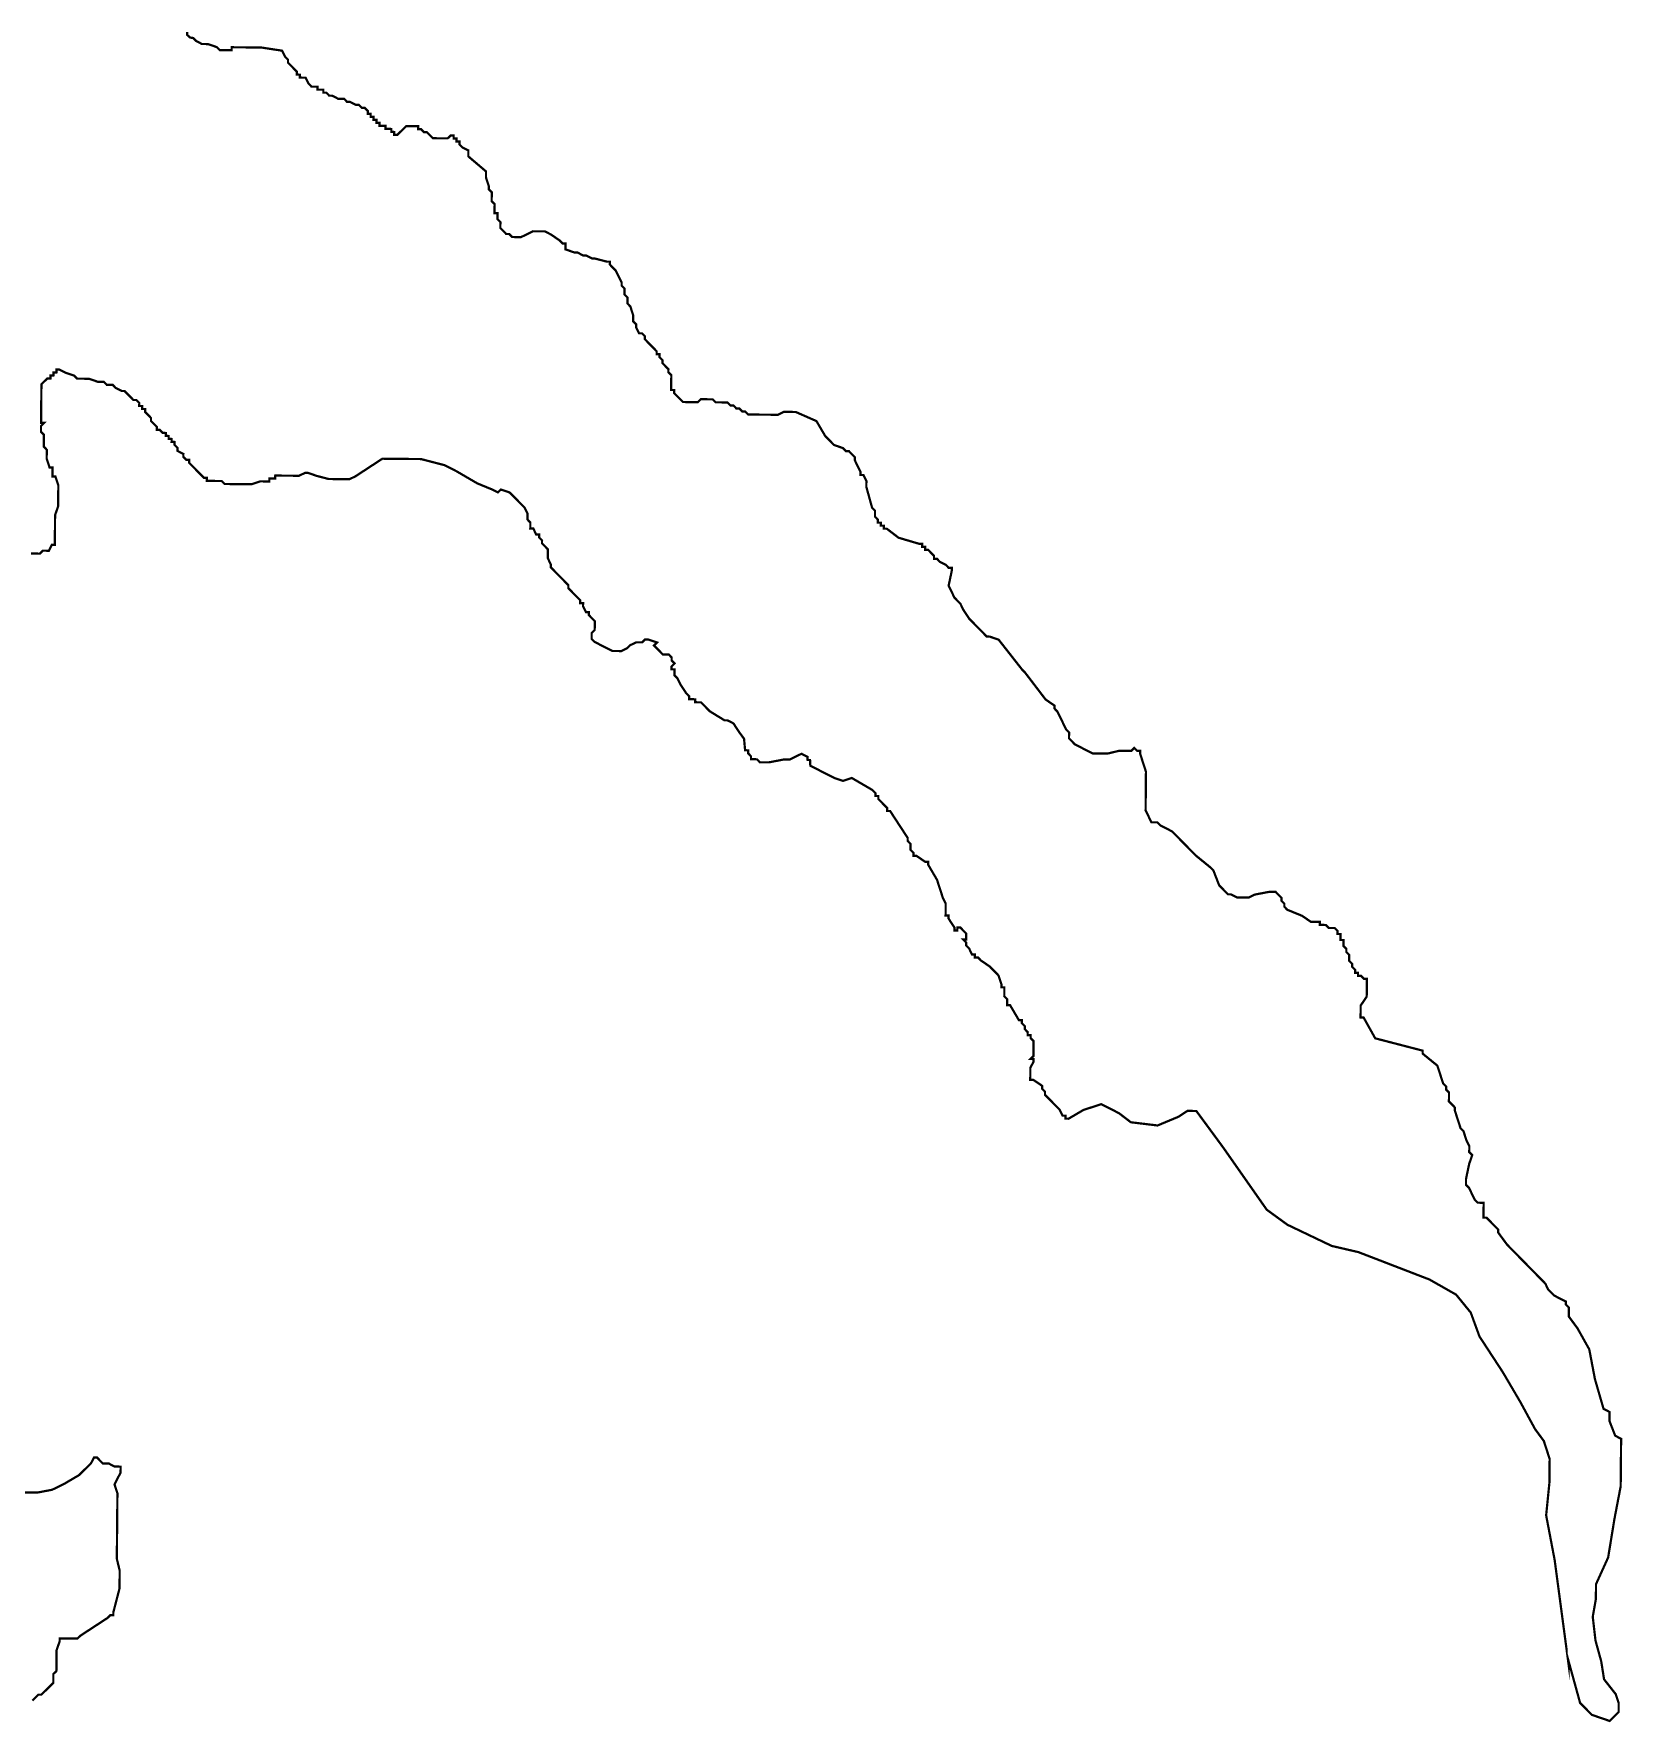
# Model space of a CAD drawing. Header units: metres. Extents: x 290190 to 339802, y 1811045 to 1991312.
# Drawn here: x 296267 to 298410, y 1977769 to 1980047 of the extents above; entities that cross this region are included whole.
import ezdxf

# ---------------------------------------------------------------- set-up
doc = ezdxf.new("R2010")
doc.units = ezdxf.units.M
doc.header["$MEASUREMENT"] = 0
doc.layers.add('HAZARDS LINE', color=1, linetype='Continuous')

msp = doc.modelspace()

# ---------------------------------------------------------------- linework, layer by layer
at = {"layer": 'HAZARDS LINE', "lineweight": 18}
for points in [[(296263.0994539559, 1979345.382935047, 3.006254924066656, 3.006254924066656, 0), (296275.1230510771, 1979345.272843599, 3.006254924066656, 3.006254924066656, 0), (296279.167591989, 1979349.24465251, 3.006254924066656, 3.006254924066656, 0), (296287.1833512485, 1979349.171257973, 3.006254924066656, 3.006254924066656, 0), (296291.2645951509, 1979357.151572943, 3.006254924066656, 3.006254924066656, 0), (296295.2725165188, 1979357.114875078, 3.006254924066656, 3.006254924066656, 0), (296295.6395468414, 1979397.199934006, 3.006254924066656, 3.006254924066656, 0), (296299.7574938238, 1979409.188754797, 3.006254924066656, 3.006254924066656, 0), (296300.0144150555, 1979437.248296261, 3.006254924066656, 3.006254924066656, 0), (296296.1166862547, 1979449.310510635, 3.006254924066656, 3.006254924066656, 0), (296292.1087648869, 1979449.3472085, 3.006254924066656, 3.006254924066656, 0), (296292.2188739777, 1979461.37272644, 3.006254924066656, 3.006254924066656, 0), (296288.2110361457, 1979461.409423351, 3.006254924066656, 3.006254924066656, 0), (296284.3132238388, 1979473.47163868, 3.006254924066656, 3.006254924066656, 0), (296284.4233329296, 1979485.497156382, 3.006254924066656, 3.006254924066656, 0), (296280.452198118, 1979489.542359114, 3.006254924066656, 3.006254924066656, 0), (296280.5990102291, 1979505.576382637, 3.006254924066656, 3.006254924066656, 0), (296276.6278753877, 1979509.621585369, 3.006254924066656, 3.006254924066656, 0), (296276.7012814283, 1979517.63859725, 3.006254924066656, 3.006254924066656, 0), (296280.7458223701, 1979521.610406399, 3.006254924066656, 3.006254924066656, 0), (296276.7379844785, 1979521.64710331, 3.006254924066656, 3.006254924066656, 0), (296277.2151238918, 1979573.757679939, 3.006254924066656, 3.006254924066656, 0), (296285.3042056859, 1979581.701297998, 3.006254924066656, 3.006254924066656, 0), (296289.3121270835, 1979581.664600372, 3.006254924066656, 3.006254924066656, 0), (296289.3488301337, 1979585.673106194, 3.006254924066656, 3.006254924066656, 0), (296293.3566679657, 1979585.636409283, 3.006254924066656, 3.006254924066656, 0), (296293.393370986, 1979589.644915104, 3.006254924066656, 3.006254924066656, 0), (296297.4012923539, 1979589.608217239, 3.006254924066656, 3.006254924066656, 0), (296297.437995404, 1979593.616723299, 3.006254924066656, 3.006254924066656, 0), (296301.4458332956, 1979593.580026388, 3.006254924066656, 3.006254924066656, 0), (296309.4248894751, 1979589.498125792, 3.006254924066656, 3.006254924066656, 0), (296321.411783576, 1979585.379528522, 3.006254924066656, 3.006254924066656, 0), (296325.3829184175, 1979581.33432579, 3.006254924066656, 3.006254924066656, 0), (296341.4144368768, 1979581.187536478, 3.006254924066656, 3.006254924066656, 0), (296353.4013309777, 1979577.068938971, 3.006254924066656, 3.006254924066656, 0), (296361.4170902371, 1979576.995544434, 3.006254924066656, 3.006254924066656, 0), (296365.3882250488, 1979572.950341702, 3.006254924066656, 3.006254924066656, 0), (296373.4039843082, 1979572.876947165, 3.006254924066656, 3.006254924066656, 0), (296377.375202626, 1979568.83174324, 3.006254924066656, 3.006254924066656, 0), (296385.354175359, 1979564.749843597, 3.006254924066656, 3.006254924066656, 0), (296389.3620967269, 1979564.713145971, 3.006254924066656, 3.006254924066656, 0), (296393.3332315981, 1979560.667943239, 3.006254924066656, 3.006254924066656, 0), (296397.3044499159, 1979556.622739553, 3.006254924066656, 3.006254924066656, 0), (296401.2755847871, 1979552.577536821, 3.006254924066656, 3.006254924066656, 0), (296405.2834226191, 1979552.540839911, 3.006254924066656, 3.006254924066656, 0), (296409.2546409369, 1979548.495636463, 3.006254924066656, 3.006254924066656, 0), (296409.2179379165, 1979544.487130642, 3.006254924066656, 3.006254924066656, 0), (296413.2257758081, 1979544.450433731, 3.006254924066656, 3.006254924066656, 0), (296413.1890727878, 1979540.441927671, 3.006254924066656, 3.006254924066656, 0), (296417.1969941556, 1979540.405229807, 3.006254924066656, 3.006254924066656, 0), (296417.1602911055, 1979536.396723986, 3.006254924066656, 3.006254924066656, 0), (296425.1025608182, 1979528.306318283, 3.006254924066656, 3.006254924066656, 0), (296425.0658577681, 1979524.297812462, 3.006254924066656, 3.006254924066656, 0), (296429.0370761156, 1979520.252609015, 3.006254924066656, 3.006254924066656, 0), (296433.0082109272, 1979516.207406044, 3.006254924066656, 3.006254924066656, 0), (296432.9715079069, 1979512.198900223, 3.006254924066656, 3.006254924066656, 0), (296436.9794293046, 1979512.162202597, 3.006254924066656, 3.006254924066656, 0), (296440.9505641162, 1979508.116999626, 3.006254924066656, 3.006254924066656, 0), (296444.958401978, 1979508.080302715, 3.006254924066656, 3.006254924066656, 0), (296444.9216989279, 1979504.071796894, 3.006254924066656, 3.006254924066656, 0), (296448.9296203256, 1979504.035099268, 3.006254924066656, 3.006254924066656, 0), (296448.8929173052, 1979500.026593447, 3.006254924066656, 3.006254924066656, 0), (296452.900755167, 1979499.989896536, 3.006254924066656, 3.006254924066656, 0), (296452.8640521169, 1979495.981390476, 3.006254924066656, 3.006254924066656, 0), (296456.8719735146, 1979495.944692612, 3.006254924066656, 3.006254924066656, 0), (296456.8352704644, 1979491.93618679, 3.006254924066656, 3.006254924066656, 0), (296460.8064053357, 1979487.890984058, 3.006254924066656, 3.006254924066656, 0), (296460.7697022855, 1979483.882478237, 3.006254924066656, 3.006254924066656, 0), (296468.7487585247, 1979479.800577879, 3.006254924066656, 3.006254924066656, 0), (296468.7120555043, 1979475.792071819, 3.006254924066656, 3.006254924066656, 0), (296472.683190316, 1979471.746869087, 3.006254924066656, 3.006254924066656, 0), (296476.6911116838, 1979471.710171461, 3.006254924066656, 3.006254924066656, 0), (296476.6544086635, 1979467.701665401, 3.006254924066656, 3.006254924066656, 0), (296484.5966783166, 1979459.611259937, 3.006254924066656, 3.006254924066656, 0), (296488.5678966641, 1979455.566056252, 3.006254924066656, 3.006254924066656, 0), (296492.5390315056, 1979451.520853519, 3.006254924066656, 3.006254924066656, 0), (296496.5102498531, 1979447.475649595, 3.006254924066656, 3.006254924066656, 0), (296500.5180877149, 1979447.438952684, 3.006254924066656, 3.006254924066656, 0), (296500.4813846946, 1979443.430446863, 3.006254924066656, 3.006254924066656, 0), (296520.5207410455, 1979443.246960878, 3.006254924066656, 3.006254924066656, 0), (296524.4918758869, 1979439.201758146, 3.006254924066656, 3.006254924066656, 0), (296560.5627507269, 1979438.871482849, 3.006254924066656, 3.006254924066656, 0), (296572.6230508983, 1979442.769897223, 3.006254924066656, 3.006254924066656, 0), (296584.6466480196, 1979442.659805536, 3.006254924066656, 3.006254924066656, 0), (296584.6833510399, 1979446.668311357, 3.006254924066656, 3.006254924066656, 0), (296592.6991102695, 1979446.594916821, 3.006254924066656, 3.006254924066656, 0), (296592.7358132899, 1979450.60342288, 3.006254924066656, 3.006254924066656, 0), (296624.7987667322, 1979450.309845209, 3.006254924066656, 3.006254924066656, 0), (296632.8512290418, 1979454.244956493, 3.006254924066656, 3.006254924066656, 0), (296636.8590669334, 1979454.208259583, 3.006254924066656, 3.006254924066656, 0), (296648.8460445106, 1979450.089661598, 3.006254924066656, 3.006254924066656, 0), (296664.8407764435, 1979445.934366941, 3.006254924066656, 3.006254924066656, 0), (296692.8958920836, 1979445.67748642, 3.006254924066656, 3.006254924066656, 0), (296700.9483543038, 1979449.612597704, 3.006254924066656, 3.006254924066656, 0), (296737.239363879, 1979473.333358765, 3.006254924066656, 3.006254924066656, 0), (296789.3417572081, 1979472.856294155, 3.006254924066656, 3.006254924066656, 0), (296821.3313046098, 1979464.545704603, 3.006254924066656, 3.006254924066656, 0), (296837.2893335521, 1979456.381904602, 3.006254924066656, 3.006254924066656, 0), (296865.1976370215, 1979440.09100008, 3.006254924066656, 3.006254924066656, 0), (296885.163587302, 1979431.890502453, 3.006254924066656, 3.006254924066656, 0), (296893.1426434815, 1979427.808602095, 3.006254924066656, 3.006254924066656, 0), (296897.1871844232, 1979431.780411005, 3.006254924066656, 3.006254924066656, 0), (296909.1740784943, 1979427.661813498, 3.006254924066656, 3.006254924066656, 0), (296913.1452968419, 1979423.616609812, 3.006254924066656, 3.006254924066656, 0), (296921.087650001, 1979415.526203632, 3.006254924066656, 3.006254924066656, 0), (296929.0299196839, 1979407.43579793, 3.006254924066656, 3.006254924066656, 0), (296932.9644350111, 1979399.382088423, 3.006254924066656, 3.006254924066656, 0), (296932.8910289407, 1979391.365076542, 3.006254924066656, 3.006254924066656, 0), (296936.8621637821, 1979387.31987381, 3.006254924066656, 3.006254924066656, 0), (296936.7887577116, 1979379.302861929, 3.006254924066656, 3.006254924066656, 0), (296940.7966791093, 1979379.266164064, 3.006254924066656, 3.006254924066656, 0), (296944.7311109006, 1979371.212455511, 3.006254924066656, 3.006254924066656, 0), (296948.7389487922, 1979371.1757586, 3.006254924066656, 3.006254924066656, 0), (296948.7022457719, 1979367.167252779, 3.006254924066656, 3.006254924066656, 0), (296952.6734640896, 1979363.122049093, 3.006254924066656, 3.006254924066656, 0), (296952.6367610693, 1979359.113543272, 3.006254924066656, 3.006254924066656, 0), (296956.6078958809, 1979355.06834054, 3.006254924066656, 3.006254924066656, 0), (296960.5791141987, 1979351.023136854, 3.006254924066656, 3.006254924066656, 0), (296960.4690051079, 1979338.997619152, 3.006254924066656, 3.006254924066656, 0), (296964.403436929, 1979330.94391036, 3.006254924066656, 3.006254924066656, 0), (296964.3667339087, 1979326.935404539, 3.006254924066656, 3.006254924066656, 0), (296968.3378687501, 1979322.890201807, 3.006254924066656, 3.006254924066656, 0), (296972.3090870976, 1979318.84499836, 3.006254924066656, 3.006254924066656, 0), (296988.1937091947, 1979302.664102554, 3.006254924066656, 3.006254924066656, 0), (296988.1570061743, 1979298.655596495, 3.006254924066656, 3.006254924066656, 0), (296992.1282244921, 1979294.610393047, 3.006254924066656, 3.006254924066656, 0), (297000.0705776513, 1979286.519986868, 3.006254924066656, 3.006254924066656, 0), (297004.0417124927, 1979282.474784136, 3.006254924066656, 3.006254924066656, 0), (297004.0050094724, 1979278.466278076, 3.006254924066656, 3.006254924066656, 0), (297008.0128473639, 1979278.429581165, 3.006254924066656, 3.006254924066656, 0), (297007.9761443138, 1979274.421075344, 3.006254924066656, 3.006254924066656, 0), (297011.910659641, 1979266.367365837, 3.006254924066656, 3.006254924066656, 0), (297015.9184975326, 1979266.330668926, 3.006254924066656, 3.006254924066656, 0), (297015.8817944825, 1979262.322163105, 3.006254924066656, 3.006254924066656, 0), (297019.85301283, 1979258.276959181, 3.006254924066656, 3.006254924066656, 0), (297023.8241476417, 1979254.231756449, 3.006254924066656, 3.006254924066656, 0), (297023.7140385509, 1979242.206238747, 3.006254924066656, 3.006254924066656, 0), (297019.6694976687, 1979238.234429836, 3.006254924066656, 3.006254924066656, 0), (297019.5960915983, 1979230.217417955, 3.006254924066656, 3.006254924066656, 0), (297023.5672264397, 1979226.172215223, 3.006254924066656, 3.006254924066656, 0), (297031.5462826192, 1979222.090314865, 3.006254924066656, 3.006254924066656, 0), (297047.5043115616, 1979213.926514626, 3.006254924066656, 3.006254924066656, 0), (297059.5279921889, 1979213.816422224, 3.006254924066656, 3.006254924066656, 0), (297067.5803709328, 1979217.751534224, 3.006254924066656, 3.006254924066656, 0), (297071.624995321, 1979221.723342657, 3.006254924066656, 3.006254924066656, 0), (297079.6774576306, 1979225.658453941, 3.006254924066656, 3.006254924066656, 0), (297087.693133384, 1979225.58506012, 3.006254924066656, 3.006254924066656, 0), (297091.7377577722, 1979229.556868315, 3.006254924066656, 3.006254924066656, 0), (297095.7455956638, 1979229.520171404, 3.006254924066656, 3.006254924066656, 0), (297107.7324897349, 1979225.401573896, 3.006254924066656, 3.006254924066656, 0), (297103.6879487932, 1979221.429764986, 3.006254924066656, 3.006254924066656, 0), (297115.6014368236, 1979209.294155836, 3.006254924066656, 3.006254924066656, 0), (297123.6171960831, 1979209.220761299, 3.006254924066656, 3.006254924066656, 0), (297127.5883309543, 1979205.175558329, 3.006254924066656, 3.006254924066656, 0), (297127.551627934, 1979201.167052507, 3.006254924066656, 3.006254924066656, 0), (297131.5228462517, 1979197.121848822, 3.006254924066656, 3.006254924066656, 0), (297127.4782218635, 1979193.150040627, 3.006254924066656, 3.006254924066656, 0), (297127.4415188134, 1979189.141534805, 3.006254924066656, 3.006254924066656, 0), (297131.4494401813, 1979189.104837179, 3.006254924066656, 3.006254924066656, 0), (297131.3760341406, 1979181.087825298, 3.006254924066656, 3.006254924066656, 0), (297135.3471689522, 1979177.042622566, 3.006254924066656, 3.006254924066656, 0), (297139.2816842794, 1979168.988912821, 3.006254924066656, 3.006254924066656, 0), (297147.1872508824, 1979156.890001297, 3.006254924066656, 3.006254924066656, 0), (297151.1584692597, 1979152.84479785, 3.006254924066656, 3.006254924066656, 0), (297151.1217662394, 1979148.836292028, 3.006254924066656, 3.006254924066656, 0), (297159.1375254691, 1979148.762897491, 3.006254924066656, 3.006254924066656, 0), (297159.1008224189, 1979144.754391432, 3.006254924066656, 3.006254924066656, 0), (297167.1164981723, 1979144.68099761, 3.006254924066656, 3.006254924066656, 0), (297171.0877165198, 1979140.635794163, 3.006254924066656, 3.006254924066656, 0), (297179.0299861729, 1979132.545388222, 3.006254924066656, 3.006254924066656, 0), (297198.9592334628, 1979120.336384535, 3.006254924066656, 3.006254924066656, 0), (297202.9671548307, 1979120.299686909, 3.006254924066656, 3.006254924066656, 0), (297210.94621104, 1979116.217786551, 3.006254924066656, 3.006254924066656, 0), (297218.8517776728, 1979104.118874788, 3.006254924066656, 3.006254924066656, 0), (297225.2320753634, 1979095.518861294, 3.006254924066656, 3.006254924066656, 0), (297226.6473187208, 1979079.994444847, 3.006254924066656, 3.006254924066656, 0), (297230.6552401185, 1979079.957747221, 3.006254924066656, 3.006254924066656, 0), (297230.6185370982, 1979075.9492414, 3.006254924066656, 3.006254924066656, 0), (297234.5896719098, 1979071.904038429, 3.006254924066656, 3.006254924066656, 0), (297234.5529688895, 1979067.895532608, 3.006254924066656, 3.006254924066656, 0), (297242.5687281489, 1979067.822138071, 3.006254924066656, 3.006254924066656, 0), (297246.5398629904, 1979063.776935339, 3.006254924066656, 3.006254924066656, 0), (297258.5634600818, 1979063.666843653, 3.006254924066656, 3.006254924066656, 0), (297278.6395194829, 1979067.491863489, 3.006254924066656, 3.006254924066656, 0), (297286.6552787125, 1979067.418468952, 3.006254924066656, 3.006254924066656, 0), (297302.7602032721, 1979075.288691521, 3.006254924066656, 3.006254924066656, 0), (297310.7392594814, 1979071.206790924, 3.006254924066656, 3.006254924066656, 0), (297310.7025564611, 1979067.198285103, 3.006254924066656, 3.006254924066656, 0), (297314.2688293755, 1979066.651398182, 3.006254924066656, 3.006254924066656, 0), (297314.6369882524, 1979059.14457655, 3.006254924066656, 3.006254924066656, 0), (297346.5531296134, 1979042.816975117, 3.006254924066656, 3.006254924066656, 0), (297358.5400236845, 1979038.698377848, 3.006254924066656, 3.006254924066656, 0), (297370.6004073322, 1979042.596791506, 3.006254924066656, 3.006254924066656, 0), (297398.5086265206, 1979026.305804491, 3.006254924066656, 3.006254924066656, 0), (297402.4798448682, 1979022.260600805, 3.006254924066656, 3.006254924066656, 0), (297402.4431418478, 1979018.252094984, 3.006254924066656, 3.006254924066656, 0), (297406.4509797394, 1979018.215398073, 3.006254924066656, 3.006254924066656, 0), (297406.4142766893, 1979014.206892252, 3.006254924066656, 3.006254924066656, 0), (297410.3854950368, 1979010.161688805, 3.006254924066656, 3.006254924066656, 0), (297418.3277647197, 1979002.071282864, 3.006254924066656, 3.006254924066656, 0), (297418.2910616994, 1978998.062776804, 3.006254924066656, 3.006254924066656, 0), (297422.2989830673, 1978998.026079178, 3.006254924066656, 3.006254924066656, 0), (297446.0158500075, 1978961.729343414, 3.006254924066656, 3.006254924066656, 0), (297445.9791469574, 1978957.720837355, 3.006254924066656, 3.006254924066656, 0), (297449.9503653049, 1978953.675633907, 3.006254924066656, 3.006254924066656, 0), (297449.8769592345, 1978945.658622026, 3.006254924066656, 3.006254924066656, 0), (297453.8480941057, 1978941.613419294, 3.006254924066656, 3.006254924066656, 0), (297453.8113910556, 1978937.604913235, 3.006254924066656, 3.006254924066656, 0), (297457.8192289174, 1978937.568216085, 3.006254924066656, 3.006254924066656, 0), (297469.7695034742, 1978929.44111228, 3.006254924066656, 3.006254924066656, 0), (297473.777341336, 1978929.404415369, 3.006254924066656, 3.006254924066656, 0), (297473.7406383157, 1978925.395909309, 3.006254924066656, 3.006254924066656, 0), (297485.5807202756, 1978905.243288517, 3.006254924066656, 3.006254924066656, 0), (297493.3762613237, 1978881.118858576, 3.006254924066656, 3.006254924066656, 0), (297497.3106931448, 1978873.065149546, 3.006254924066656, 3.006254924066656, 0), (297497.1638810337, 1978857.031126022, 3.006254924066656, 3.006254924066656, 0), (297501.1718024015, 1978856.994428396, 3.006254924066656, 3.006254924066656, 0), (297501.1350993514, 1978852.985922575, 3.006254924066656, 3.006254924066656, 0), (297509.0406659842, 1978840.887011051, 3.006254924066656, 3.006254924066656, 0), (297509.0039629638, 1978836.878504992, 3.006254924066656, 3.006254924066656, 0), (297513.0118843317, 1978836.841807365, 3.006254924066656, 3.006254924066656, 0), (297513.048587352, 1978840.850313425, 3.006254924066656, 3.006254924066656, 0), (297517.0564252436, 1978840.813616514, 3.006254924066656, 3.006254924066656, 0), (297524.9987784028, 1978832.723210096, 3.006254924066656, 3.006254924066656, 0), (297524.9253723621, 1978824.706198215, 3.006254924066656, 3.006254924066656, 0), (297520.9175345004, 1978824.742895126, 3.006254924066656, 3.006254924066656, 0), (297524.888669312, 1978820.697692394, 3.006254924066656, 3.006254924066656, 0), (297524.8519662917, 1978816.689186573, 3.006254924066656, 3.006254924066656, 0), (297528.8231011331, 1978812.643983603, 3.006254924066656, 3.006254924066656, 0), (297532.7576164603, 1978804.590274334, 3.006254924066656, 3.006254924066656, 0), (297536.7654543221, 1978804.553577185, 3.006254924066656, 3.006254924066656, 0), (297536.728751272, 1978800.545071363, 3.006254924066656, 3.006254924066656, 0), (297540.7366726696, 1978800.508373737, 3.006254924066656, 3.006254924066656, 0), (297544.7078074813, 1978796.463170767, 3.006254924066656, 3.006254924066656, 0), (297556.6579985321, 1978788.336067677, 3.006254924066656, 3.006254924066656, 0), (297560.6292168796, 1978784.290863991, 3.006254924066656, 3.006254924066656, 0), (297568.5714865625, 1978776.200458288, 3.006254924066656, 3.006254924066656, 0), (297572.4692988694, 1978764.13824296, 3.006254924066656, 3.006254924066656, 0), (297572.432595849, 1978760.129737139, 3.006254924066656, 3.006254924066656, 0), (297576.440433681, 1978760.093039989, 3.006254924066656, 3.006254924066656, 0), (297576.3303245902, 1978748.067522287, 3.006254924066656, 3.006254924066656, 0), (297580.3015421629, 1978744.022235394, 3.006254924066656, 3.006254924066656, 0), (297580.2281361222, 1978736.005223513, 3.006254924066656, 3.006254924066656, 0), (297584.235973984, 1978735.968526602, 3.006254924066656, 3.006254924066656, 0), (297596.076055944, 1978715.815905571, 3.006254924066656, 3.006254924066656, 0), (297600.0839773118, 1978715.779207945, 3.006254924066656, 3.006254924066656, 0), (297600.0472742617, 1978711.770702124, 3.006254924066656, 3.006254924066656, 0), (297604.0184091032, 1978707.725499392, 3.006254924066656, 3.006254924066656, 0), (297603.9817060828, 1978703.71699357, 3.006254924066656, 3.006254924066656, 0), (297607.9528409243, 1978699.6717906, 3.006254924066656, 3.006254924066656, 0), (297607.9161379039, 1978695.663284779, 3.006254924066656, 3.006254924066656, 0), (297611.9240592718, 1978695.626587152, 3.006254924066656, 3.006254924066656, 0), (297611.8873562217, 1978691.618081093, 3.006254924066656, 3.006254924066656, 0), (297615.8584910929, 1978687.572878122, 3.006254924066656, 3.006254924066656, 0), (297615.6749759316, 1978667.530348539, 3.006254924066656, 3.006254924066656, 0), (297611.6304350197, 1978663.558539867, 3.006254924066656, 3.006254924066656, 0), (297615.6382729113, 1978663.521842718, 3.006254924066656, 3.006254924066656, 0), (297615.6015698612, 1978659.513336897, 3.006254924066656, 3.006254924066656, 0), (297611.5203259289, 1978651.533022165, 3.006254924066656, 3.006254924066656, 0), (297611.373513788, 1978635.498998642, 3.006254924066656, 3.006254924066656, 0), (297615.3813516796, 1978635.462301493, 3.006254924066656, 3.006254924066656, 0), (297627.3315427005, 1978627.335198164, 3.006254924066656, 3.006254924066656, 0), (297627.2948396802, 1978623.326692343, 3.006254924066656, 3.006254924066656, 0), (297631.2660580277, 1978619.281488657, 3.006254924066656, 3.006254924066656, 0), (297631.2293549776, 1978615.272982836, 3.006254924066656, 3.006254924066656, 0), (297635.200489819, 1978611.227780104, 3.006254924066656, 3.006254924066656, 0), (297651.085196197, 1978595.046967506, 3.006254924066656, 3.006254924066656, 0), (297655.0196279883, 1978586.993258476, 3.006254924066656, 3.006254924066656, 0), (297659.0275493264, 1978586.95656085, 3.006254924066656, 3.006254924066656, 0), (297658.9908463061, 1978582.948055029, 3.006254924066656, 3.006254924066656, 0), (297662.9986841977, 1978582.911358118, 3.006254924066656, 3.006254924066656, 0), (297683.1481496692, 1978594.753389835, 3.006254924066656, 3.006254924066656, 0), (297707.2687499523, 1978602.550218344, 3.006254924066656, 3.006254924066656, 0), (297731.2059185803, 1978590.304517031, 3.006254924066656, 3.006254924066656, 0), (297747.1272444725, 1978578.132210732, 3.006254924066656, 3.006254924066656, 0), (297783.1614162624, 1978573.793429613, 3.006254924066656, 3.006254924066656, 0), (297811.3266409636, 1978585.562066793, 3.006254924066656, 3.006254924066656, 0), (297823.4236441553, 1978593.468986988, 3.006254924066656, 3.006254924066656, 0), (297835.4472412765, 1978593.35889554, 3.006254924066656, 3.006254924066656, 0), (297871.0776797533, 1978544.926549435, 3.006254924066656, 3.006254924066656, 0), (297930.4249843955, 1978460.197383881, 3.006254924066656, 3.006254924066656, 0), (297958.2965013087, 1978439.897974253, 3.006254924066656, 3.006254924066656, 0), (298018.157649219, 1978411.287974358, 3.006254924066656, 3.006254924066656, 0), (298054.1551179886, 1978402.940687418, 3.006254924066656, 3.006254924066656, 0), (298150.013651073, 1978365.983401537, 3.006254924066656, 3.006254924066656, 0), (298185.9010108113, 1978345.610596895, 3.006254924066656, 3.006254924066656, 0), (298205.7201489508, 1978321.376075506, 3.006254924066656, 3.006254924066656, 0), (298217.4501217902, 1978289.197936535, 3.006254924066656, 3.006254924066656, 0), (298249.0726388991, 1978240.802288294, 3.006254924066656, 3.006254924066656, 0), (298272.7528863251, 1978200.497045517, 3.006254924066656, 3.006254924066656, 0), (298292.4619146287, 1978164.236922503, 3.006254924066656, 3.006254924066656, 0), (298304.338699609, 1978148.092807531, 3.006254924066656, 3.006254924066656, 0), (298312.1342406869, 1978123.96837759, 3.006254924066656, 3.006254924066656, 0), (298311.8406164348, 1978091.900330544, 3.006254924066656, 3.006254924066656, 0), (298307.428961724, 1978047.843463182, 3.006254924066656, 3.006254924066656, 0), (298318.9020968378, 1977987.605782509, 3.006254924066656, 3.006254924066656, 0), (298330.1549302936, 1977903.317066908, 3.006254924066656, 3.006254924066656, 0), (298337.6568463147, 1977847.124506235, 3.006254924066656, 3.006254924066656, 0), (298337.693549335, 1977851.133012295, 3.006254924066656, 3.006254924066656, 0), (298353.2111418843, 1977794.867141247, 3.006254924066656, 3.006254924066656, 0), (298369.0958482623, 1977778.686328411, 3.006254924066656, 3.006254924066656, 0), (298393.0696364045, 1977770.449133873, 3.006254924066656, 3.006254924066656, 0), (298405.2033426464, 1977782.364559889, 3.006254924066656, 3.006254924066656, 0), (298405.3134517372, 1977794.390077591, 3.006254924066656, 3.006254924066656, 0), (298401.4157229364, 1977806.452292204, 3.006254924066656, 3.006254924066656, 0), (298385.5677196383, 1977826.641610861, 3.006254924066656, 3.006254924066656, 0), (298381.7800999284, 1977850.729343176, 3.006254924066656, 3.006254924066656, 0), (298374.0212619305, 1977878.862278938, 3.006254924066656, 3.006254924066656, 0), (298370.3070490658, 1977910.967106581, 3.006254924066656, 3.006254924066656, 0), (298374.535105139, 1977934.981445074, 3.006254924066656, 3.006254924066656, 0), (298374.7186203003, 1977955.023974657, 3.006254924066656, 3.006254924066656, 0), (298391.080466032, 1977990.953738451, 3.006254924066656, 3.006254924066656, 0), (298399.5732811987, 1978042.990921497, 3.006254924066656, 3.006254924066656, 0), (298407.9927738309, 1978087.011091709, 3.006254924066656, 3.006254924066656, 0), (298408.5800223351, 1978151.147186041, 3.006254924066656, 3.006254924066656, 0), (298400.6009660959, 1978155.229086637, 3.006254924066656, 3.006254924066656, 0), (298392.7688055038, 1978175.345010042, 3.006254924066656, 3.006254924066656, 0), (298392.8789153695, 1978187.370611191, 3.006254924066656, 3.006254924066656, 0), (298384.8998591602, 1978191.452511549, 3.006254924066656, 3.006254924066656, 0), (298373.2432923615, 1978231.647662163, 3.006254924066656, 3.006254924066656, 0), (298365.5945634544, 1978271.806115866, 3.006254924066656, 3.006254924066656, 0), (298349.8199661672, 1978300.012446165, 3.006254924066656, 3.006254924066656, 0), (298337.9431811869, 1978316.156561136, 3.006254924066656, 3.006254924066656, 0), (298338.0532902777, 1978328.182078838, 3.006254924066656, 3.006254924066656, 0), (298334.0821554363, 1978332.227281809, 3.006254924066656, 3.006254924066656, 0), (298334.1188584864, 1978336.23578763, 3.006254924066656, 3.006254924066656, 0), (298318.160746038, 1978344.399588823, 3.006254924066656, 3.006254924066656, 0), (298310.2183928788, 1978352.489995003, 3.006254924066656, 3.006254924066656, 0), (298306.2839610577, 1978360.543703794, 3.006254924066656, 3.006254924066656, 0), (298254.658790648, 1978413.13134408, 3.006254924066656, 3.006254924066656, 0), (298242.7820056677, 1978429.27545929, 3.006254924066656, 3.006254924066656, 0), (298242.8187087178, 1978433.283965349, 3.006254924066656, 3.006254924066656, 0), (298238.8474903405, 1978437.329168797, 3.006254924066656, 3.006254924066656, 0), (298230.9051371813, 1978445.419575214, 3.006254924066656, 3.006254924066656, 0), (298226.93400231, 1978449.464777946, 3.006254924066656, 3.006254924066656, 0), (298222.9261644483, 1978449.501474857, 3.006254924066656, 3.006254924066656, 0), (298223.1096803844, 1978469.544087887, 3.006254924066656, 3.006254924066656, 0), (298215.0939211249, 1978469.617482424, 3.006254924066656, 3.006254924066656, 0), (298211.1227027774, 1978473.66268611, 3.006254924066656, 3.006254924066656, 0), (298203.2538391948, 1978489.770103693, 3.006254924066656, 3.006254924066656, 0), (298199.2826208472, 1978493.81530714, 3.006254924066656, 3.006254924066656, 0), (298199.3560269177, 1978501.832318783, 3.006254924066656, 3.006254924066656, 0), (298203.5474634469, 1978521.83815074, 3.006254924066656, 3.006254924066656, 0), (298207.6654103994, 1978533.826971531, 3.006254924066656, 3.006254924066656, 0), (298203.694275558, 1978537.872174501, 3.006254924066656, 3.006254924066656, 0), (298203.7676816285, 1978545.889186144, 3.006254924066656, 3.006254924066656, 0), (298199.8331663311, 1978553.942895412, 3.006254924066656, 3.006254924066656, 0), (298195.9354375303, 1978566.005110025, 3.006254924066656, 3.006254924066656, 0), (298191.9642191827, 1978570.050313711, 3.006254924066656, 3.006254924066656, 0), (298184.1687616408, 1978594.174742937, 3.006254924066656, 3.006254924066656, 0), (298184.2054646611, 1978598.183248758, 3.006254924066656, 3.006254924066656, 0), (298176.2631114721, 1978606.273655176, 3.006254924066656, 3.006254924066656, 0), (298176.3732205629, 1978618.299172878, 3.006254924066656, 3.006254924066656, 0), (298172.4020022154, 1978622.344376564, 3.006254924066656, 3.006254924066656, 0), (298172.4387052655, 1978626.352882385, 3.006254924066656, 3.006254924066656, 0), (298168.4675704539, 1978630.398085356, 3.006254924066656, 3.006254924066656, 0), (298160.672029376, 1978654.522515297, 3.006254924066656, 3.006254924066656, 0), (298140.7794851363, 1978670.740024805, 3.006254924066656, 3.006254924066656, 0), (298140.8161881566, 1978674.748530626, 3.006254924066656, 3.006254924066656, 0), (298076.8370933831, 1978691.36970973, 3.006254924066656, 3.006254924066656, 0), (298061.0624960661, 1978719.57604003, 3.006254924066656, 3.006254924066656, 0), (298057.0546582341, 1978719.61273694, 3.006254924066656, 3.006254924066656, 0), (298057.2014703751, 1978735.646760464, 3.006254924066656, 3.006254924066656, 0), (298065.3273394406, 1978747.598967314, 3.006254924066656, 3.006254924066656, 0), (298065.5475576222, 1978771.65000248, 3.006254924066656, 3.006254924066656, 0), (298061.5396362543, 1978771.686700106, 3.006254924066656, 3.006254924066656, 0), (298057.5685014427, 1978775.731903076, 3.006254924066656, 3.006254924066656, 0), (298053.5606635511, 1978775.768600225, 3.006254924066656, 3.006254924066656, 0), (298053.5973666012, 1978779.777106047, 3.006254924066656, 3.006254924066656, 0), (298049.5894452333, 1978779.813803673, 3.006254924066656, 3.006254924066656, 0), (298049.6261482537, 1978783.822309732, 3.006254924066656, 3.006254924066656, 0), (298045.655013442, 1978787.867512465, 3.006254924066656, 3.006254924066656, 0), (298045.6917164624, 1978791.876018286, 3.006254924066656, 3.006254924066656, 0), (298041.720498085, 1978795.921221972, 3.006254924066656, 3.006254924066656, 0), (298041.7939041555, 1978803.938233614, 3.006254924066656, 3.006254924066656, 0), (298037.8227693141, 1978807.983436346, 3.006254924066656, 3.006254924066656, 0), (298037.8594723642, 1978811.991942406, 3.006254924066656, 3.006254924066656, 0), (298033.8883374929, 1978816.037145138, 3.006254924066656, 3.006254924066656, 0), (298033.9617435634, 1978824.054157019, 3.006254924066656, 3.006254924066656, 0), (298029.9538221955, 1978824.090854645, 3.006254924066656, 3.006254924066656, 0), (298030.027228266, 1978832.107866287, 3.006254924066656, 3.006254924066656, 0), (298026.019390434, 1978832.144563198, 3.006254924066656, 3.006254924066656, 0), (298026.0560934544, 1978836.153069258, 3.006254924066656, 3.006254924066656, 0), (298022.0848751068, 1978840.198272705, 3.006254924066656, 3.006254924066656, 0), (298014.0691993535, 1978840.271666765, 3.006254924066656, 3.006254924066656, 0), (298010.0979810357, 1978844.316870451, 3.006254924066656, 3.006254924066656, 0), (298002.0822217762, 1978844.390264988, 3.006254924066656, 3.006254924066656, 0), (298002.1189247966, 1978848.398770809, 3.006254924066656, 3.006254924066656, 0), (297990.0953276753, 1978848.508862257, 3.006254924066656, 3.006254924066656, 0), (297978.1451366544, 1978856.635965347, 3.006254924066656, 3.006254924066656, 0), (297958.1791863441, 1978864.836463451, 3.006254924066656, 3.006254924066656, 0), (297954.2080514729, 1978868.881666183, 3.006254924066656, 3.006254924066656, 0), (297954.2447544932, 1978872.890172005, 3.006254924066656, 3.006254924066656, 0), (297950.2735362053, 1978876.93537569, 3.006254924066656, 3.006254924066656, 0), (297950.3102392256, 1978880.943881512, 3.006254924066656, 3.006254924066656, 0), (297946.339104414, 1978884.989084482, 3.006254924066656, 3.006254924066656, 0), (297942.3678860664, 1978889.03428793, 3.006254924066656, 3.006254924066656, 0), (297934.3522103131, 1978889.10768199, 3.006254924066656, 3.006254924066656, 0), (297914.2761509418, 1978885.282662153, 3.006254924066656, 3.006254924066656, 0), (297906.2236886322, 1978881.347550631, 3.006254924066656, 3.006254924066656, 0), (297890.1921701431, 1978881.494339943, 3.006254924066656, 3.006254924066656, 0), (297882.2131139338, 1978885.57624054, 3.006254924066656, 3.006254924066656, 0), (297878.2052761018, 1978885.61293745, 3.006254924066656, 3.006254924066656, 0), (297874.2341412306, 1978889.658140182, 3.006254924066656, 3.006254924066656, 0), (297866.2917880714, 1978897.7485466, 3.006254924066656, 3.006254924066656, 0), (297858.4595439732, 1978917.864470482, 3.006254924066656, 3.006254924066656, 0), (297854.488409102, 1978921.909673452, 3.006254924066656, 3.006254924066656, 0), (297834.5958649218, 1978938.127183199, 3.006254924066656, 3.006254924066656, 0), (297802.8264521956, 1978970.488808632, 3.006254924066656, 3.006254924066656, 0), (297786.8684232235, 1978978.652608871, 3.006254924066656, 3.006254924066656, 0), (297782.8972049057, 1978982.697812319, 3.006254924066656, 3.006254924066656, 0), (297774.8815291524, 1978982.771206379, 3.006254924066656, 3.006254924066656, 0), (297770.947013855, 1978990.824915886, 3.006254924066656, 3.006254924066656, 0), (297767.0125820637, 1978998.878624678, 3.006254924066656, 3.006254924066656, 0), (297767.4897222519, 1979050.989284754, 3.006254924066656, 3.006254924066656, 0), (297759.694181174, 1979075.113714695, 3.006254924066656, 3.006254924066656, 0), (297759.7308841944, 1979079.122220516, 3.006254924066656, 3.006254924066656, 0), (297755.7230463624, 1979079.158917427, 3.006254924066656, 3.006254924066656, 0), (297751.751827985, 1979083.204121113, 3.006254924066656, 3.006254924066656, 0), (297747.7072870731, 1979079.232311964, 3.006254924066656, 3.006254924066656, 0), (297731.6757685542, 1979079.379101276, 3.006254924066656, 3.006254924066656, 0), (297715.6076305807, 1979075.517383814, 3.006254924066656, 3.006254924066656, 0), (297695.5682742298, 1979075.700870037, 3.006254924066656, 3.006254924066656, 0), (297671.631105572, 1979087.94657135, 3.006254924066656, 3.006254924066656, 0), (297663.6888358891, 1979096.036977053, 3.006254924066656, 3.006254924066656, 0), (297663.7622419596, 1979104.053988934, 3.006254924066656, 3.006254924066656, 0), (297659.791023612, 1979108.099192381, 3.006254924066656, 3.006254924066656, 0), (297655.8565918505, 1979116.152901173, 3.006254924066656, 3.006254924066656, 0), (297647.9876447022, 1979132.260319233, 3.006254924066656, 3.006254924066656, 0), (297644.0165098906, 1979136.305522203, 3.006254924066656, 3.006254924066656, 0), (297644.0532129109, 1979140.314028025, 3.006254924066656, 3.006254924066656, 0), (297632.102938354, 1979148.441132069, 3.006254924066656, 3.006254924066656, 0), (297604.3782335222, 1979184.77456522, 3.006254924066656, 3.006254924066656, 0), (297600.4070152044, 1979188.819768667, 3.006254924066656, 3.006254924066656, 0), (297568.7110920548, 1979229.198405266, 3.006254924066656, 3.006254924066656, 0), (297556.7241979539, 1979233.317002773, 3.006254924066656, 3.006254924066656, 0), (297552.7162765563, 1979233.353700399, 3.006254924066656, 3.006254924066656, 0), (297544.774006933, 1979241.444105864, 3.006254924066656, 3.006254924066656, 0), (297528.8893005252, 1979257.624918938, 3.006254924066656, 3.006254924066656, 0), (297520.9836503863, 1979269.723831177, 3.006254924066656, 3.006254924066656, 0), (297517.0492185652, 1979277.777539968, 3.006254924066656, 3.006254924066656, 0), (297509.1068654358, 1979285.867946148, 3.006254924066656, 3.006254924066656, 0), (297505.1724336147, 1979293.921654701, 3.006254924066656, 3.006254924066656, 0), (297501.2379182875, 1979301.975364208, 3.006254924066656, 3.006254924066656, 0), (297505.4293555915, 1979321.981279612, 3.006254924066656, 3.006254924066656, 0), (297505.4660586119, 1979325.989785433, 3.006254924066656, 3.006254924066656, 0), (297501.458137244, 1979326.026483059, 3.006254924066656, 3.006254924066656, 0), (297497.4870024025, 1979330.071686268, 3.006254924066656, 3.006254924066656, 0), (297489.5079461932, 1979334.153586626, 3.006254924066656, 3.006254924066656, 0), (297485.536811322, 1979338.198789358, 3.006254924066656, 3.006254924066656, 0), (297481.5288899541, 1979338.235486984, 3.006254924066656, 3.006254924066656, 0), (297481.5655930042, 1979342.243993044, 3.006254924066656, 3.006254924066656, 0), (297473.6233233511, 1979350.334398746, 3.006254924066656, 3.006254924066656, 0), (297469.6154019833, 1979350.371096373, 3.006254924066656, 3.006254924066656, 0), (297469.6521050036, 1979354.379602194, 3.006254924066656, 3.006254924066656, 0), (297465.6442671418, 1979354.416299105, 3.006254924066656, 3.006254924066656, 0), (297465.6809701622, 1979358.424804926, 3.006254924066656, 3.006254924066656, 0), (297461.6730487645, 1979358.461502552, 3.006254924066656, 3.006254924066656, 0), (297433.6914227605, 1979366.735394478, 3.006254924066656, 3.006254924066656, 0), (297417.7700133324, 1979378.907701492, 3.006254924066656, 3.006254924066656, 0), (297413.7621754706, 1979378.944398403, 3.006254924066656, 3.006254924066656, 0), (297413.7988785207, 1979382.952904224, 3.006254924066656, 3.006254924066656, 0), (297409.7909571528, 1979382.989601851, 3.006254924066656, 3.006254924066656, 0), (297409.8276601732, 1979386.998107672, 3.006254924066656, 3.006254924066656, 0), (297405.8198222816, 1979387.034804583, 3.006254924066656, 3.006254924066656, 0), (297405.8565253019, 1979391.043310642, 3.006254924066656, 3.006254924066656, 0), (297401.8853069842, 1979395.08851409, 3.006254924066656, 3.006254924066656, 0), (297401.9587130547, 1979403.10552597, 3.006254924066656, 3.006254924066656, 0), (297397.987578243, 1979407.150728703, 3.006254924066656, 3.006254924066656, 0), (297390.2287402153, 1979435.283664465, 3.006254924066656, 3.006254924066656, 0), (297390.302146256, 1979443.300676346, 3.006254924066656, 3.006254924066656, 0), (297386.3677144349, 1979451.354385138, 3.006254924066656, 3.006254924066656, 0), (297382.359793067, 1979451.391082764, 3.006254924066656, 3.006254924066656, 0), (297382.3964960873, 1979455.399588585, 3.006254924066656, 3.006254924066656, 0), (297374.5276324749, 1979471.507006407, 3.006254924066656, 3.006254924066656, 0), (297374.5643354952, 1979475.515512228, 3.006254924066656, 3.006254924066656, 0), (297370.5931171775, 1979479.560715675, 3.006254924066656, 3.006254924066656, 0), (297366.6219823062, 1979483.605918407, 3.006254924066656, 3.006254924066656, 0), (297362.6140609682, 1979483.642616034, 3.006254924066656, 3.006254924066656, 0), (297358.6429261565, 1979487.687818766, 3.006254924066656, 3.006254924066656, 0), (297346.6560320556, 1979491.806416273, 3.006254924066656, 3.006254924066656, 0), (297342.6848137081, 1979495.85161972, 3.006254924066656, 3.006254924066656, 0), (297334.7425440252, 1979503.942025661, 3.006254924066656, 3.006254924066656, 0), (297322.9023785889, 1979524.094647408, 3.006254924066656, 3.006254924066656, 0), (297294.9574555457, 1979536.377045155, 3.006254924066656, 3.006254924066656, 0), (297278.9259370863, 1979536.523834229, 3.006254924066656, 3.006254924066656, 0), (297270.8734748065, 1979532.588722706, 3.006254924066656, 3.006254924066656, 0), (297230.7947620749, 1979532.955694914, 3.006254924066656, 3.006254924066656, 0), (297226.8236272335, 1979537.000897884, 3.006254924066656, 3.006254924066656, 0), (297222.8157058656, 1979537.03759551, 3.006254924066656, 3.006254924066656, 0), (297218.8445709944, 1979541.082798481, 3.006254924066656, 3.006254924066656, 0), (297214.8367331624, 1979541.119495392, 3.006254924066656, 3.006254924066656, 0), (297210.8655148447, 1979545.164698839, 3.006254924066656, 3.006254924066656, 0), (297206.8576769531, 1979545.20139575, 3.006254924066656, 3.006254924066656, 0), (297202.8864586055, 1979549.246599197, 3.006254924066656, 3.006254924066656, 0), (297186.8550235927, 1979549.393387556, 3.006254924066656, 3.006254924066656, 0), (297182.883805275, 1979553.438591242, 3.006254924066656, 3.006254924066656, 0), (297166.8523703218, 1979553.585379839, 3.006254924066656, 3.006254924066656, 0), (297162.80782938, 1979549.61357069, 3.006254924066656, 3.006254924066656, 0), (297142.7684730589, 1979549.797056675, 3.006254924066656, 3.006254924066656, 0), (297138.7972547114, 1979553.842260599, 3.006254924066656, 3.006254924066656, 0), (297134.8261198699, 1979557.887463331, 3.006254924066656, 3.006254924066656, 0), (297130.8549015224, 1979561.932666779, 3.006254924066656, 3.006254924066656, 0), (297130.8916045725, 1979565.941172838, 3.006254924066656, 3.006254924066656, 0), (297126.883766681, 1979565.977869749, 3.006254924066656, 3.006254924066656, 0), (297127.0672818422, 1979586.020399332, 3.006254924066656, 3.006254924066656, 0), (297123.0961470008, 1979590.065602064, 3.006254924066656, 3.006254924066656, 0), (297123.132850796, 1979594.074191332, 3.006254924066656, 3.006254924066656, 0), (297119.1616324186, 1979598.119394779, 3.006254924066656, 3.006254924066656, 0), (297115.190497607, 1979602.16459775, 3.006254924066656, 3.006254924066656, 0), (297115.2272006273, 1979606.173103571, 3.006254924066656, 3.006254924066656, 0), (297111.2559822798, 1979610.218307257, 3.006254924066656, 3.006254924066656, 0), (297111.2926853299, 1979614.226813078, 3.006254924066656, 3.006254924066656, 0), (297107.2848474383, 1979614.263509989, 3.006254924066656, 3.006254924066656, 0), (297107.3215504587, 1979618.27201581, 3.006254924066656, 3.006254924066656, 0), (297099.3791973293, 1979626.362422466, 3.006254924066656, 3.006254924066656, 0), (297095.408062458, 1979630.407625198, 3.006254924066656, 3.006254924066656, 0), (297091.4368441403, 1979634.452828884, 3.006254924066656, 3.006254924066656, 0), (297091.4735471606, 1979638.461334705, 3.006254924066656, 3.006254924066656, 0), (297087.502412349, 1979642.506537437, 3.006254924066656, 3.006254924066656, 0), (297083.4945744574, 1979642.543234348, 3.006254924066656, 3.006254924066656, 0), (297079.5600591302, 1979650.596943855, 3.006254924066656, 3.006254924066656, 0), (297079.5967621803, 1979654.605449677, 3.006254924066656, 3.006254924066656, 0), (297075.6256273091, 1979658.650652409, 3.006254924066656, 3.006254924066656, 0), (297075.6990333796, 1979666.667664289, 3.006254924066656, 3.006254924066656, 0), (297071.8012211025, 1979678.729879618, 3.006254924066656, 3.006254924066656, 0), (297067.8300862908, 1979682.775082588, 3.006254924066656, 3.006254924066656, 0), (297067.9034923613, 1979690.792094231, 3.006254924066656, 3.006254924066656, 0), (297063.9323574901, 1979694.837296963, 3.006254924066656, 3.006254924066656, 0), (297064.0057635605, 1979702.854308844, 3.006254924066656, 3.006254924066656, 0), (297060.0345452428, 1979706.899512529, 3.006254924066656, 3.006254924066656, 0), (297060.0712482631, 1979710.908018589, 3.006254924066656, 3.006254924066656, 0), (297052.2023011446, 1979727.015436649, 3.006254924066656, 3.006254924066656, 0), (297044.2600314617, 1979735.105842352, 3.006254924066656, 3.006254924066656, 0), (297044.2967345119, 1979739.114348173, 3.006254924066656, 3.006254924066656, 0), (297040.2888131142, 1979739.151045799, 3.006254924066656, 3.006254924066656, 0), (297024.2940811813, 1979743.306339979, 3.006254924066656, 3.006254924066656, 0), (297020.2861598134, 1979743.343037844, 3.006254924066656, 3.006254924066656, 0), (297012.3071035743, 1979747.42493844, 3.006254924066656, 3.006254924066656, 0), (297008.2992656827, 1979747.461635351, 3.006254924066656, 3.006254924066656, 0), (297000.3202095032, 1979751.543535709, 3.006254924066656, 3.006254924066656, 0), (296996.3123716414, 1979751.58023262, 3.006254924066656, 3.006254924066656, 0), (296984.3254775405, 1979755.698829889, 3.006254924066656, 3.006254924066656, 0), (296984.398883611, 1979763.71584177, 3.006254924066656, 3.006254924066656, 0), (296980.3909622431, 1979763.752539635, 3.006254924066656, 3.006254924066656, 0), (296976.4198274016, 1979767.797742367, 3.006254924066656, 3.006254924066656, 0), (296964.4696363211, 1979775.924845695, 3.006254924066656, 3.006254924066656, 0), (296956.4905801415, 1979780.006746054, 3.006254924066656, 3.006254924066656, 0), (296940.4590616226, 1979780.153535366, 3.006254924066656, 3.006254924066656, 0), (296932.4065993726, 1979776.218424082, 3.006254924066656, 3.006254924066656, 0), (296924.3542205989, 1979772.283312082, 3.006254924066656, 3.006254924066656, 0), (296912.3305400014, 1979772.393404245, 3.006254924066656, 3.006254924066656, 0), (296908.35940516, 1979776.438606977, 3.006254924066656, 3.006254924066656, 0), (296904.3515672684, 1979776.475303888, 3.006254924066656, 3.006254924066656, 0), (296900.3803489208, 1979780.520507574, 3.006254924066656, 3.006254924066656, 0), (296896.4092140794, 1979784.565710545, 3.006254924066656, 3.006254924066656, 0), (296896.4826201499, 1979792.582722187, 3.006254924066656, 3.006254924066656, 0), (296892.5114018023, 1979796.627925873, 3.006254924066656, 3.006254924066656, 0), (296892.5848078728, 1979804.644937515, 3.006254924066656, 3.006254924066656, 0), (296888.576970011, 1979804.681634426, 3.006254924066656, 3.006254924066656, 0), (296888.6870791018, 1979816.707152128, 3.006254924066656, 3.006254924066656, 0), (296884.7159442604, 1979820.75235486, 3.006254924066656, 3.006254924066656, 0), (296884.8260533512, 1979832.777872801, 3.006254924066656, 3.006254924066656, 0), (296880.8548350334, 1979836.823076248, 3.006254924066656, 3.006254924066656, 0), (296880.8915380538, 1979840.831582069, 3.006254924066656, 3.006254924066656, 0), (296876.9938092828, 1979852.893796682, 3.006254924066656, 3.006254924066656, 0), (296877.0672153533, 1979860.910808563, 3.006254924066656, 3.006254924066656, 0), (296853.2035370171, 1979881.173604727, 3.006254924066656, 3.006254924066656, 0), (296853.2769430578, 1979889.190616369, 3.006254924066656, 3.006254924066656, 0), (296845.2978869081, 1979893.272516966, 3.006254924066656, 3.006254924066656, 0), (296841.3266685605, 1979897.317720413, 3.006254924066656, 3.006254924066656, 0), (296841.3633716106, 1979901.326226234, 3.006254924066656, 3.006254924066656, 0), (296837.3555337191, 1979901.362923145, 3.006254924066656, 3.006254924066656, 0), (296837.3922367394, 1979905.371428967, 3.006254924066656, 3.006254924066656, 0), (296833.3843988776, 1979905.408125877, 3.006254924066656, 3.006254924066656, 0), (296833.421101898, 1979909.416631937, 3.006254924066656, 3.006254924066656, 0), (296829.4131805003, 1979909.453329563, 3.006254924066656, 3.006254924066656, 0), (296825.3686396182, 1979905.481520414, 3.006254924066656, 3.006254924066656, 0), (296805.3292832673, 1979905.665006638, 3.006254924066656, 3.006254924066656, 0), (296801.3580649197, 1979909.710210323, 3.006254924066656, 3.006254924066656, 0), (296797.3869301081, 1979913.755413055, 3.006254924066656, 3.006254924066656, 0), (296793.3790922165, 1979913.792109966, 3.006254924066656, 3.006254924066656, 0), (296789.4078738689, 1979917.837313652, 3.006254924066656, 3.006254924066656, 0), (296785.4000359774, 1979917.874010563, 3.006254924066656, 3.006254924066656, 0), (296785.4367389977, 1979921.882516384, 3.006254924066656, 3.006254924066656, 0), (296769.4052205384, 1979922.029305696, 3.006254924066656, 3.006254924066656, 0), (296761.3160552382, 1979914.085688353, 3.006254924066656, 3.006254924066656, 0), (296757.2715143263, 1979910.113879442, 3.006254924066656, 3.006254924066656, 0), (296753.2636764348, 1979910.150576353, 3.006254924066656, 3.006254924066656, 0), (296753.3003794849, 1979914.159082174, 3.006254924066656, 3.006254924066656, 0), (296749.292458117, 1979914.1957798, 3.006254924066656, 3.006254924066656, 0), (296749.3291611373, 1979918.20428586, 3.006254924066656, 3.006254924066656, 0), (296741.3134019077, 1979918.277680635, 3.006254924066656, 3.006254924066656, 0), (296741.350104928, 1979922.286186457, 3.006254924066656, 3.006254924066656, 0), (296733.3344292045, 1979922.359580278, 3.006254924066656, 3.006254924066656, 0), (296733.3711322546, 1979926.3680861, 3.006254924066656, 3.006254924066656, 0), (296729.3632108867, 1979926.404783726, 3.006254924066656, 3.006254924066656, 0), (296729.3999139071, 1979930.413289785, 3.006254924066656, 3.006254924066656, 0), (296725.3920760155, 1979930.449986696, 3.006254924066656, 3.006254924066656, 0), (296725.4287790656, 1979934.458492517, 3.006254924066656, 3.006254924066656, 0), (296721.4208576679, 1979934.495190144, 3.006254924066656, 3.006254924066656, 0), (296721.4575607181, 1979938.503695965, 3.006254924066656, 3.006254924066656, 0), (296717.4497228265, 1979938.540392876, 3.006254924066656, 3.006254924066656, 0), (296717.4864258468, 1979942.548898935, 3.006254924066656, 3.006254924066656, 0), (296713.5152910352, 1979946.594101667, 3.006254924066656, 3.006254924066656, 0), (296709.5073696673, 1979946.630799294, 3.006254924066656, 3.006254924066656, 0), (296705.536234796, 1979950.676002026, 3.006254924066656, 3.006254924066656, 0), (296701.5283134282, 1979950.71269989, 3.006254924066656, 3.006254924066656, 0), (296693.5493407249, 1979954.794599533, 3.006254924066656, 3.006254924066656, 0), (296689.5414193571, 1979954.831297159, 3.006254924066656, 3.006254924066656, 0), (296685.5702845156, 1979958.87650013, 3.006254924066656, 3.006254924066656, 0), (296677.554525286, 1979958.949894667, 3.006254924066656, 3.006254924066656, 0), (296669.5754690468, 1979963.031795025, 3.006254924066656, 3.006254924066656, 0), (296665.5676312149, 1979963.068491936, 3.006254924066656, 3.006254924066656, 0), (296661.5964128971, 1979967.113695621, 3.006254924066656, 3.006254924066656, 0), (296657.5885750055, 1979967.150392532, 3.006254924066656, 3.006254924066656, 0), (296657.6252780259, 1979971.158898592, 3.006254924066656, 3.006254924066656, 0), (296649.6095187664, 1979971.232293129, 3.006254924066656, 3.006254924066656, 0), (296649.6462217867, 1979975.24079895, 3.006254924066656, 3.006254924066656, 0), (296641.6304625571, 1979975.314193487, 3.006254924066656, 3.006254924066656, 0), (296637.6593277156, 1979979.359396458, 3.006254924066656, 3.006254924066656, 0), (296633.7248958945, 1979987.413105011, 3.006254924066656, 3.006254924066656, 0), (296625.7091366649, 1979987.486499548, 3.006254924066656, 3.006254924066656, 0), (296625.745839715, 1979991.495005608, 3.006254924066656, 3.006254924066656, 0), (296621.7379183471, 1979991.531703472, 3.006254924066656, 3.006254924066656, 0), (296621.7746213675, 1979995.540209293, 3.006254924066656, 3.006254924066656, 0), (296613.8323516846, 1980003.630614758, 3.006254924066656, 3.006254924066656, 0), (296609.861133337, 1980007.675818443, 3.006254924066656, 3.006254924066656, 0), (296609.8978363872, 1980011.684324265, 3.006254924066656, 3.006254924066656, 0), (296605.9267015159, 1980015.729526997, 3.006254924066656, 3.006254924066656, 0), (296601.9921862185, 1980023.783236504, 3.006254924066656, 3.006254924066656, 0), (296573.9738571346, 1980028.04862237, 3.006254924066656, 3.006254924066656, 0), (296533.8951444328, 1980028.415594578, 3.006254924066656, 3.006254924066656, 0), (296533.8584414124, 1980024.407088757, 3.006254924066656, 3.006254924066656, 0), (296517.8269228935, 1980024.553877831, 3.006254924066656, 3.006254924066656, 0), (296513.8557880819, 1980028.599080563, 3.006254924066656, 3.006254924066656, 0), (296501.8688940108, 1980032.71767807, 3.006254924066656, 3.006254924066656, 0), (296493.8531347513, 1980032.791072845, 3.006254924066656, 3.006254924066656, 0), (296485.874078542, 1980036.872973204, 3.006254924066656, 3.006254924066656, 0), (296481.9029437006, 1980040.918176174, 3.006254924066656, 3.006254924066656, 0), (296477.9948228598, 1980041.409019232, 3.006254924066656, 3.006254924066656, 0), (296473.923887521, 1980045.000076532, 3.006254924066656, 3.006254924066656, 0), (296473.9605905414, 1980049.008582354, 3.006254924066656, 3.006254924066656, 0)], [(296264.963514179, 1977797.952368736, 3.006254924066656, 3.006254924066656, 0), (296273.0526794791, 1977805.89598608, 3.006254924066656, 3.006254924066656, 0), (296277.0605173111, 1977805.859289169, 3.006254924066656, 3.006254924066656, 0), (296293.2388479412, 1977821.74652338, 3.006254924066656, 3.006254924066656, 0), (296293.348957032, 1977833.772041082, 3.006254924066656, 3.006254924066656, 0), (296297.3934979439, 1977837.743850231, 3.006254924066656, 3.006254924066656, 0), (296297.6504191756, 1977865.803391218, 3.006254924066656, 3.006254924066656, 0), (296301.7684496343, 1977877.792211533, 3.006254924066656, 3.006254924066656, 0), (296301.8051526845, 1977881.800717354, 3.006254924066656, 3.006254924066656, 0), (296325.8523468971, 1977881.58053422, 3.006254924066656, 3.006254924066656, 0), (296329.896887809, 1977885.55234313, 3.006254924066656, 3.006254924066656, 0), (296366.1879808307, 1977909.273103237, 3.006254924066656, 3.006254924066656, 0), (296370.2325217426, 1977913.244912148, 3.006254924066656, 3.006254924066656, 0), (296374.2404431105, 1977913.208214521, 3.006254924066656, 3.006254924066656, 0), (296374.2771469057, 1977917.216804028, 3.006254924066656, 3.006254924066656, 0), (296382.5865304172, 1977949.211456776, 3.006254924066656, 3.006254924066656, 0), (296382.8067485988, 1977973.26249218, 3.006254924066656, 3.006254924066656, 0), (296378.9456393719, 1977989.333213329, 3.006254924066656, 3.006254924066656, 0), (296379.7531060576, 1978077.520343065, 3.006254924066656, 3.006254924066656, 0), (296375.8553772569, 1978089.582557678, 3.006254924066656, 3.006254924066656, 0), (296379.9366212189, 1978097.562872648, 3.006254924066656, 3.006254924066656, 0), (296384.0179486573, 1978105.543186665, 3.006254924066656, 3.006254924066656, 0), (296384.0913546979, 1978113.560198545, 3.006254924066656, 3.006254924066656, 0), (296376.0755954385, 1978113.633593082, 3.006254924066656, 3.006254924066656, 0), (296368.096539259, 1978117.715493441, 3.006254924066656, 3.006254924066656, 0), (296360.0807799995, 1978117.788888216, 3.006254924066656, 3.006254924066656, 0), (296356.1096451581, 1978121.834090948, 3.006254924066656, 3.006254924066656, 0), (296352.1384267807, 1978125.879294634, 3.006254924066656, 3.006254924066656, 0), (296348.1305889487, 1978125.915991545, 3.006254924066656, 3.006254924066656, 0), (296344.0493450463, 1978117.935676575, 3.006254924066656, 3.006254924066656, 0), (296327.8710143864, 1978102.048442125, 3.006254924066656, 3.006254924066656, 0), (296307.7215489447, 1978090.206410646, 3.006254924066656, 3.006254924066656, 0), (296291.6166243851, 1978082.33618784, 3.006254924066656, 3.006254924066656, 0), (296271.5405650139, 1978078.511168242, 3.006254924066656, 3.006254924066656, 0), (296235.46977368, 1978078.841442823, 3.006254924066656, 3.006254924066656, 0)]]:
    msp.add_lwpolyline(points, format="xyseb", dxfattribs=at)

doc.saveas('drawing.dxf')
